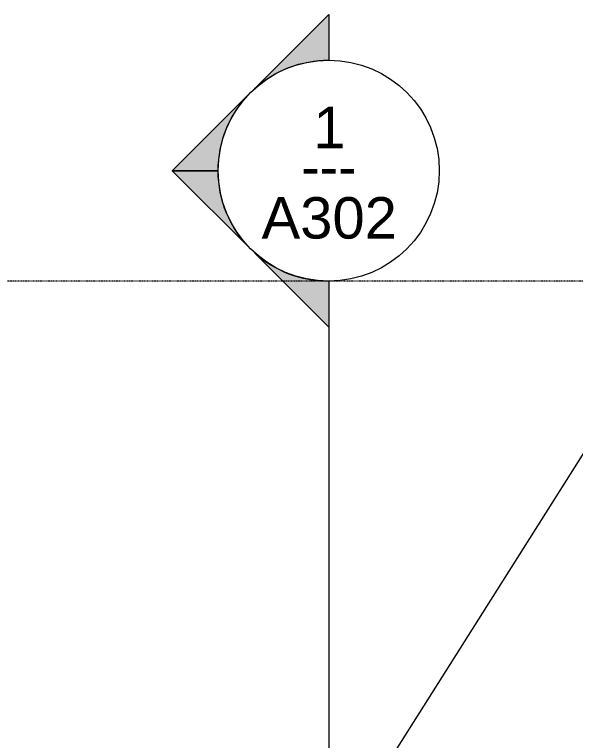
# Model space of a CAD drawing. Header units: inches. Extents: x -4178 to 1394, y -264 to 627.
# Drawn here: x -3175.3 to -3053.6, y 427.2 to 584.9 of the extents above; entities that cross this region are included whole.
import ezdxf

# ---------------------------------------------------------------- set-up
doc = ezdxf.new("R2010")
doc.units = ezdxf.units.IN
doc.header["$MEASUREMENT"] = 0
doc.linetypes.add('Aligning Line 1_8_', pattern=[0.25, 0.125, -0.125])
for name, color, linetype, lineweight in [('0-1', 7, 'Continuous', 5), ('G-ANNO-SYMB', 111, 'Aligning Line 1_8_', 9), ('G-ANNO-SYMB-1', 147, 'Aligning Line 1_8_', 9), ('G-ANNO-SYMB-2', 111, 'Continuous', 9), ('G-ANNO-TEXT', 231, 'Continuous', 9)]:
    doc.layers.add(name, color=color, linetype=linetype, lineweight=lineweight)
doc.styles.add('Arial', font='arial.ttf', dxfattribs={"height": 9})
doc.styles.add('Century Gothic', font='ufonts.com_century-gothic.ttf', dxfattribs={"height": 9})

# ---------------------------------------------------------------- blocks, each defined once
blk = doc.blocks.new('CTR - 1st Phase -Stairs _ Elevators_rvt-1-BUILDING ELEVATION - WEST')
at = {"layer": 'G-ANNO-SYMB-1'}
blk.add_line((-1926.91, 526.95), (-4071.96, 526.95), dxfattribs=at)
blk = doc.blocks.new('Section - Section Head - Filled-22785-BUILDING ELEVATION - WEST')
at = {"layer": 'G-ANNO-SYMB-2'}
h = blk.add_hatch(color=256, dxfattribs=at)
edge = h.paths.add_edge_path(flags=0)
edge.add_line((-2563.93, -42.87), (-2547.82, -26.77))
edge.add_line((-2547.82, -26.77), (-2547.82, -36.68))
edge.add_arc((-2547.82, -60.71), 24.03, 90, 132.0784)
h = blk.add_hatch(color=256, dxfattribs=at)
edge = h.paths.add_edge_path(flags=0)
edge.add_arc((-2547.82, -60.71), 24, 135, 180)
edge.add_line((-2571.82, -60.71), (-2581.76, -60.71))
edge.add_line((-2581.76, -60.71), (-2564.79, -43.74))
h = blk.add_hatch(color=256, dxfattribs=at)
edge = h.paths.add_edge_path(flags=0)
edge.add_line((-2564.79, -77.68), (-2581.76, -60.71))
edge.add_line((-2581.76, -60.71), (-2571.82, -60.71))
edge.add_arc((-2547.82, -60.71), 24, 180, 225)
h = blk.add_hatch(color=256, dxfattribs=at)
edge = h.paths.add_edge_path(flags=0)
edge.add_arc((-2547.82, -60.71), 24.03, 227.9216, 270)
edge.add_line((-2547.82, -84.74), (-2547.82, -94.65))
edge.add_line((-2547.82, -94.65), (-2563.93, -78.54))
for p, q in [((-2547.82, -26.77), (-2563.93, -42.87)), ((-2547.82, -36.68), (-2547.82, -26.77)), ((-2564.79, -43.74), (-2581.76, -60.71)), ((-2571.82, -60.71), (-2581.76, -60.71)), ((-2581.76, -60.71), (-2564.79, -77.68)), ((-2581.76, -60.71), (-2571.82, -60.71)), ((-2563.93, -78.54), (-2547.82, -94.65)), ((-2547.82, -94.65), (-2547.82, -84.74))]:
    blk.add_line(p, q, dxfattribs=at)
for centre, radius, start, end in [((-2547.82, -60.74), 24, 90, 270), ((-2547.82, -60.71), 24.03, 90, 132.0784), ((-2547.82, -60.74), 24, 270, 90), ((-2547.82, -60.71), 24, 135, 180), ((-2547.82, -60.71), 24, 180, 225), ((-2547.82, -60.71), 24.03, 227.9216, 270)]:
    blk.add_arc(centre, radius, start, end, dxfattribs=at)

msp = doc.modelspace()

# ---------------------------------------------------------------- linework, layer by layer
at = {"layer": 'G-ANNO-SYMB'}
msp.add_line((-1926.912, 526.953), (-4072, 526.953), dxfattribs=at)
at = {"layer": 'G-ANNO-SYMB-2'}
msp.add_line((-3107.149, 526.953), (-3107.149, -61.307), dxfattribs=at)
at = {"layer": 'G-ANNO-TEXT'}
msp.add_line((-3161.198, 316.361), (-3042.518, 504.344), dxfattribs=at)

# ---------------------------------------------------------------- block references
at = {"layer": '0-1'}
msp.add_blockref('CTR - 1st Phase -Stairs _ Elevators_rvt-1-BUILDING ELEVATION - WEST', (0, 0), dxfattribs=at)
at = {"layer": 'G-ANNO-SYMB-2', "extrusion": (0, 0, -1), "rotation": 180}
msp.add_blockref('Section - Section Head - Filled-22785-BUILDING ELEVATION - WEST', (559.328, 490.246), dxfattribs=at)

# ---------------------------------------------------------------- texts
at = {"layer": 'G-ANNO-SYMB-2', "char_height": 9, "attachment_point": 1}
for s, insert, width, style in [('1', (-3110.47, 564.862), 8.484, 'Arial'), ('---', (-3113.121, 556.355), 15.453, 'Century Gothic'), ('A302', (-3121.714, 545.225), 35.754, 'Arial')]:
    msp.add_mtext(s, dxfattribs=dict(at, insert=insert, width=width, style=style))

doc.saveas('drawing.dxf')
